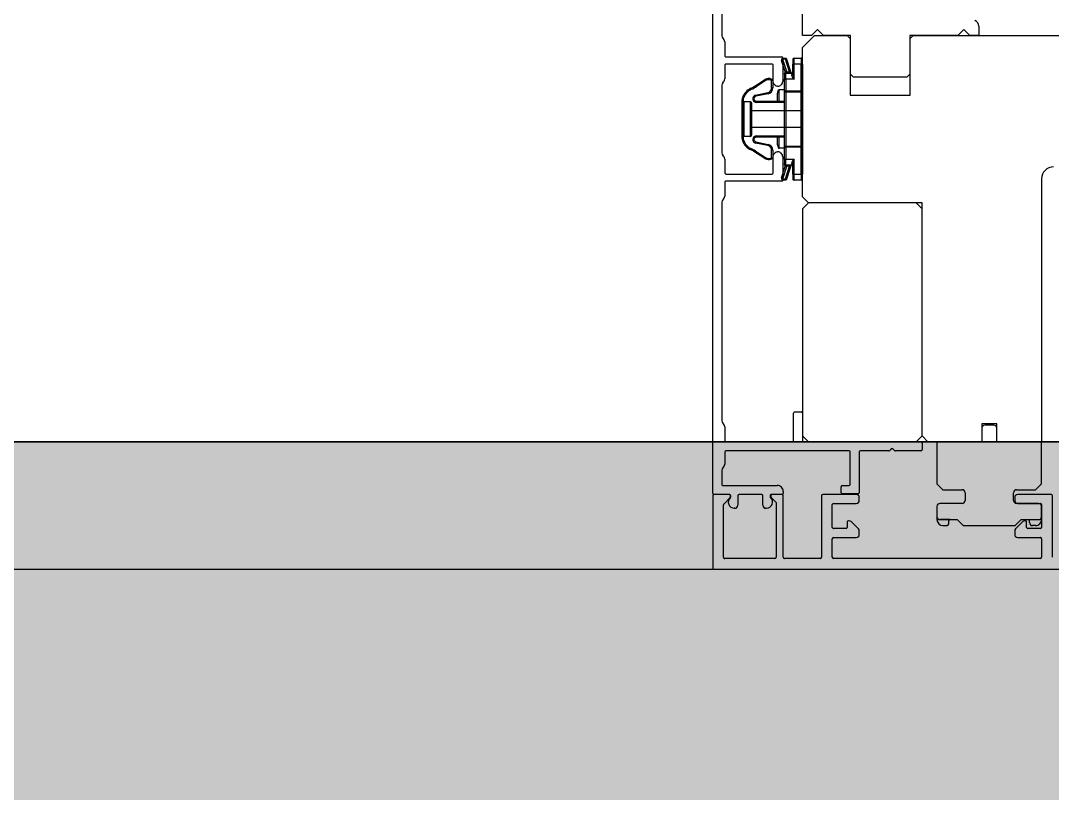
# Model space of a CAD drawing. Header units: centimetres. Extents: x 0.3 to 84.3, y 0.3 to 59.7.
# Drawn here: x 41.9845 to 42.3296, y 16.1421 to 16.4007 of the extents above; entities that cross this region are included whole.
import ezdxf

# ---------------------------------------------------------------- set-up
doc = ezdxf.new("R2010")
doc.units = ezdxf.units.CM
for name, pattern in [('AUSGEZOGEN', [0]), ('PHANTOM', [63.50000000000001, 31.75, -6.35, 6.35, -6.35, 6.35, -6.35]), ('PUNKT', [6.35, 0, -6.35]), ('VERDECKT', [9.524999999999999, 6.35, -3.175])]:
    doc.linetypes.add(name, pattern=pattern)
for name, color, linetype, lineweight in [('Bodenplatte', 7, 'AUSGEZOGEN', 35), ('Decke', 7, 'AUSGEZOGEN', 35), ('Fenster', 7, 'AUSGEZOGEN', 35), ('Wand Beton bewehrt', 7, 'AUSGEZOGEN', 35)]:
    doc.layers.add(name, color=color, linetype=linetype, lineweight=lineweight)

msp = doc.modelspace()

# ---------------------------------------------------------------- hatches: boundary and pattern name
at = {"layer": 'Bodenplatte', "linetype": 'AUSGEZOGEN', "lineweight": 25, "true_color": 0xe0ffe0}
msp.add_hatch(color=254, dxfattribs=at).paths.add_polyline_path([(32.2359992861748, 16.2597363417714), (32.2359992861748, 16.09973634534768), (63.43599858880054, 16.09973634534768), (63.43599858880054, 16.2597363417714)])

# ---------------------------------------------------------------- linework, layer by layer
at = {"layer": 'Bodenplatte', "color": 92, "linetype": 'VERDECKT', "lineweight": 35, "true_color": 0x00c600}
msp.add_line((63.43599858880054, 16.2597363417714), (32.2359992861748, 16.2597363417714), dxfattribs=at)
at = {"layer": 'Decke', "color": 92, "linetype": 'PHANTOM', "lineweight": 35, "true_color": 0x00c600}
msp.add_line((32.2359992861748, 16.2597363417714), (63.43599858880049, 16.2597363417714), dxfattribs=at)
at = {"layer": 'Fenster', "color": 7, "linetype": 'AUSGEZOGEN', "lineweight": 25}
for p, q in [((42.21600098893179, 16.24253556945382), (42.2160006535746, 16.4353355654393)), ((42.24600063896671, 16.39573561847369), (42.24600056939055, 16.43573561757954)), ((42.21901838011687, 16.42233557097884), (42.21900072269467, 16.39561019464928)), ((42.25100063537615, 16.39773562712599), (42.24900063889967, 16.39573562369192)), ((42.25300063881028, 16.39573563064946), (42.25100063537615, 16.39773562712599)), ((42.30000063428086, 16.39773571235678), (42.29800063780438, 16.39573570892271)), ((42.30200063771497, 16.3957357158803), (42.30000063428086, 16.39773571235678)), ((42.3050006323643, 16.39877331218395), (42.30500063764788, 16.39573572109853)), ((42.22000072622751, 16.39356080627668), (42.22000073420739, 16.38896080637951)), ((42.24900063889967, 16.39573562369192), (42.24600063896671, 16.39573561847369)), ((42.24600064569395, 16.39173561849512), (42.25000063864693, 16.39573562538358)), ((42.25000063864693, 16.39573562538358), (42.2610006386314, 16.39573564457296)), ((42.26210063860683, 16.39573564647804), (42.25300063881028, 16.39573563064946)), ((42.2610006386314, 16.39573564457296), (42.26200064034848, 16.39473564633468)), ((42.26200064034848, 16.39473564633468), (42.26200067339717, 16.37573564675941)), ((42.26210066121912, 16.38273564676865), (42.26210063860683, 16.39573564647804)), ((42.29800063780438, 16.39573570892271), (42.28190063816427, 16.39573568091828)), ((42.28190063816427, 16.39573568091828), (42.28190066077651, 16.38273568120885)), ((42.28200063990143, 16.39473568112276), (42.28300063813965, 16.39573568283986)), ((42.2820006729501, 16.37573568154754), (42.28200063990143, 16.39473568112276)), ((42.28300063813965, 16.39573568283986), (42.36200063569609, 16.39573582043413)), ((42.30500063764788, 16.39573572109853), (42.30200063771497, 16.3957357158803)), ((42.24600073266418, 16.34173561949819), (42.24600064569395, 16.39173561849512)), ((42.22000073977345, 16.38576080642129), (42.22000074779609, 16.38116080652403)), ((42.22040073489232, 16.38856080708233), (42.23900074271864, 16.3885608394266)), ((42.23580074695383, 16.38616083394145), (42.22040073906689, 16.3861608071099)), ((42.2362007578086, 16.37992652020344), (42.23620074764253, 16.38576083464796)), ((42.23903015022034, 16.38734195859866), (42.23941053994468, 16.38746566652267)), ((42.2402389243701, 16.38362509673089), (42.23903015022034, 16.38734195859866)), ((42.23940074340527, 16.38816084013184), (42.23940075697959, 16.38036084034966)), ((42.23941053994468, 16.38746566652267), (42.2406193140944, 16.3837488046549)), ((42.23960073376042, 16.38812752047129), (42.24057467521845, 16.38812752216991)), ((42.23960073376042, 16.38812752047129), (42.23960073445804, 16.38772752048026)), ((42.24028413960566, 16.3877275216722), (42.23960073445804, 16.38772752048026)), ((42.24057467521845, 16.38812752216991), (42.24028413960566, 16.3877275216722)), ((42.24165003605713, 16.38352752414827), (42.24028413960566, 16.3877275216722)), ((42.24057467521845, 16.38812752216991), (42.24203042578147, 16.38365123207227)), ((42.24280073438648, 16.38772752606119), (42.24280073717699, 16.38612752609702)), ((42.24320073716804, 16.3861275267946), (42.24280073717699, 16.38612752609702)), ((42.24280074277741, 16.38291638055075), (42.24280073717699, 16.38612752609702)), ((42.24320073367996, 16.3881275267499), (42.2456007336263, 16.38812753093562)), ((42.24320073716804, 16.3861275267946), (42.24320073367996, 16.3881275267499)), ((42.24560073711444, 16.38612753098033), (42.24320073716804, 16.3861275267946)), ((42.24320074588835, 16.38112752690636), (42.24320073716804, 16.3861275267946)), ((42.2456007336263, 16.38812753093562), (42.24560073711444, 16.38612753098033)), ((42.24560073711444, 16.38612753098033), (42.24600073710548, 16.386127531678)), ((42.2456007527702, 16.37715089203207), (42.24560073711444, 16.38612753098033)), ((42.24600073710548, 16.386127531678), (42.24600073431497, 16.38772753164222)), ((42.24600073710548, 16.386127531678), (42.24600075276125, 16.37715089272966)), ((42.24000074316938, 16.38272752128965), (42.2400007428456, 16.3829131617505)), ((42.24000074316938, 16.38272752128965), (42.24000074595985, 16.38112752132543)), ((42.24001232494089, 16.38300872149317), (42.24000075345031, 16.38291607511783)), ((42.24004504021784, 16.38309612594121), (42.24001232494089, 16.38300872149317)), ((42.24010960525566, 16.38318745955308), (42.24004504021784, 16.38309612594121)), ((42.24020583265994, 16.38322190066074), (42.24010960525566, 16.38318745955308)), ((42.24012963874122, 16.38320727562741), (42.24019873451911, 16.38329099860026)), ((42.24019873451911, 16.38329099860026), (42.24023928390383, 16.38337879192545)), ((42.2402927878421, 16.38323025522409), (42.24020583265994, 16.38322190066074)), ((42.2402389243701, 16.38362509673089), (42.2406193140944, 16.3837488046549)), ((42.24023928390383, 16.38337879192545), (42.24025645848803, 16.38346068734992)), ((42.24025645848803, 16.38346068734992), (42.24025832115307, 16.38351445561252)), ((42.24025832115307, 16.38351445561252), (42.2406581076604, 16.38352752241827)), ((42.24039870522392, 16.38322071610551), (42.2402927878421, 16.38323025522409)), ((42.24053893400279, 16.38330406530208), (42.24040074230095, 16.38322034220869)), ((42.24040074230095, 16.38322034220869), (42.2404007424628, 16.38312752197835)), ((42.2404007424628, 16.38312752197835), (42.24240074241811, 16.38312752546645)), ((42.24040074595094, 16.38112752202306), (42.2404007424628, 16.38312752197835)), ((42.24062003292533, 16.38339185869796), (42.24053893400279, 16.38330406530208)), ((42.24065438223653, 16.38347375415238), (42.24062003292533, 16.38339185869796)), ((42.2406581076604, 16.38352752241827), (42.24065438223653, 16.38347375415238)), ((42.2406581076604, 16.38352752241827), (42.24165003605713, 16.38352752414827)), ((42.24203042578147, 16.38365123207227), (42.24165003605713, 16.38352752414827)), ((42.24173049837094, 16.38340381702797), (42.24165003605713, 16.38352752414827)), ((42.24203042578147, 16.38365123207227), (42.24211088831102, 16.38340381769136)), ((42.24240074241811, 16.38312752546645), (42.24240074330633, 16.38261823746284)), ((42.2424857051718, 16.38228318795423), (42.24240074330633, 16.38261823746284)), ((42.24268092648175, 16.38191116128688), (42.2424857051718, 16.38228318795423)), ((42.24280074277741, 16.38291638055075), (42.24284322411921, 16.3825143210368)), ((42.24284322411921, 16.3825143210368), (42.24294083522833, 16.38206788879761)), ((42.24294083522833, 16.38206788879761), (42.24305412663236, 16.38164149537629)), ((42.26310066293615, 16.38173564853046), (42.26210066121912, 16.38273564676865)), ((42.28190066077651, 16.38273568120885), (42.28090066253829, 16.38173567949184)), ((42.21900075139271, 16.37911141467262), (42.21900079097565, 16.35641019548648)), ((42.23047463052681, 16.37903302056302), (42.2307162444441, 16.37871423739567)), ((42.23060809797875, 16.3791258857058), (42.23344997087753, 16.38093636538261)), ((42.23060809797875, 16.3791258857058), (42.23082301840564, 16.37878852950984)), ((42.23366489130446, 16.38059900918665), (42.23082301840564, 16.37878852950984)), ((42.23344997087753, 16.38093636538261), (42.23366489130446, 16.38059900918665)), ((42.23354371749189, 16.38099254804838), (42.23373988859593, 16.38064395531929)), ((42.23556982053044, 16.38114577874272), (42.23542830779471, 16.3807716475646)), ((42.23558016226837, 16.38114189965477), (42.23544071788025, 16.38076699265903)), ((42.23570074100848, 16.38067027863013), (42.23544071788025, 16.38076699265903)), ((42.23558016226837, 16.38114189965477), (42.2358401853966, 16.38104518562596)), ((42.23570074100848, 16.38067027863013), (42.2358401853966, 16.38104518562596)), ((42.23610074099952, 16.38067027932776), (42.23570074100848, 16.38067027863013)), ((42.23570074539082, 16.37815754406133), (42.23570074100848, 16.38067027863013)), ((42.23610074099952, 16.38067027932776), (42.23610074538189, 16.37815754475896)), ((42.2369078660962, 16.37905372924993), (42.23631791558686, 16.37964367770146)), ((42.23780075980586, 16.37876083759498), (42.23761497337242, 16.37876083727092)), ((42.24000074595985, 16.38112752132543), (42.24040074595094, 16.38112752202306)), ((42.24000075289535, 16.37715088226537), (42.24000074595985, 16.38112752132543)), ((42.24320074588835, 16.38112752690636), (42.24040074595094, 16.38112752202306)), ((42.24040074595094, 16.38112752202306), (42.2404007528864, 16.37715088296295)), ((42.24290750842214, 16.38155583366634), (42.24268092648175, 16.38191116128688)), ((42.24320074588835, 16.38112752690636), (42.24290750842214, 16.38155583366634)), ((42.24305412663236, 16.38164149537629), (42.24320074588835, 16.38112752690636)), ((42.28090066253829, 16.38173567949184), (42.26310066293615, 16.38173564853046)), ((42.22882406781868, 16.37805669061163), (42.22898708351177, 16.37769141554177)), ((42.23035553297251, 16.37576278332922), (42.23441973684899, 16.37658966233485)), ((42.23043528082813, 16.37537081359524), (42.23035553297251, 16.37576278332922)), ((42.23449948470461, 16.37619769260082), (42.23043528082813, 16.37537081359524)), ((42.23449948470461, 16.37619769260082), (42.23441973684899, 16.37658966233485)), ((42.23610074538189, 16.37815754475896), (42.23570074539082, 16.37815754406133)), ((42.23760075453371, 16.37624225185268), (42.23760075891959, 16.37372748862413)), ((42.23761281588995, 16.37631065590089), (42.23803751665066, 16.37747751798297)), ((42.23761282039516, 16.37372748864513), (42.23761281588995, 16.37631065590089)), ((42.23806241368045, 16.3774775180264), (42.23803751665066, 16.37747751798297)), ((42.23806241368045, 16.3774775180264), (42.23806242022072, 16.37372748942931)), ((42.23810743806217, 16.37747751810498), (42.23807962439764, 16.37747751805642)), ((42.23816074077521, 16.37747751819789), (42.23810743806217, 16.37747751810498)), ((42.23821369430271, 16.37747751829025), (42.23816074077521, 16.37747751819789)), ((42.24000075232567, 16.37747752140699), (42.23825035220041, 16.37747751835423)), ((42.23825035874066, 16.37372748975708), (42.23825035220041, 16.37747751835423)), ((42.24000075289535, 16.37715088226537), (42.2404007528864, 16.37715088296295)), ((42.24000078576515, 16.35830413230365), (42.24000075289535, 16.37715088226537)), ((42.2404007528864, 16.37715088296295), (42.2456007527702, 16.37715089203207)), ((42.24040075351851, 16.37678844546372), (42.2404007528864, 16.37715088296295)), ((42.24560075340229, 16.37678845453279), (42.24040075351851, 16.37678844546372)), ((42.24040075351851, 16.37678844546372), (42.2404007851241, 16.35866657050047)), ((42.24600075276125, 16.37715089272966), (42.2456007527702, 16.37715089203207)), ((42.24560075340229, 16.37678845453279), (42.2456007527702, 16.37715089203207)), ((42.24560078500787, 16.35866657956958), (42.24560075340229, 16.37678845453279)), ((42.24600075276125, 16.37715089272966), (42.24600078563103, 16.35830414276793)), ((42.26200067339717, 16.37573564675941), (42.2820006729501, 16.37573568154754)), ((42.22580075835026, 16.37420514293057), (42.22620075834132, 16.37420514362821)), ((42.22580078094517, 16.36124977243249), (42.22580075835026, 16.37420514293057)), ((42.22640075951879, 16.37352745043786), (42.22580075848578, 16.37412744937802)), ((42.22590427514677, 16.37484024597752), (42.22628357177854, 16.37471322606575)), ((42.22620075834132, 16.37420514362821), (42.22620078093622, 16.36124977313012)), ((42.2286007594696, 16.37352745427479), (42.22640075951879, 16.37352745043786)), ((42.22640075951879, 16.37352745043786), (42.22640077974984, 16.36192745069716)), ((42.22860077970068, 16.36192745453409), (42.2286007594696, 16.37352745427479)), ((42.22900076015829, 16.37312745498138), (42.22900077899409, 16.36232745522275)), ((42.23060075907605, 16.37372747641572), (42.24000075886594, 16.37372749280989)), ((42.23060075907605, 16.37372747641572), (42.23060075977368, 16.37332747642468)), ((42.24000075956356, 16.37332749281882), (42.23060075977368, 16.37332747642468)), ((42.24600076431284, 16.37052748468841), (42.22900076469282, 16.37052745503948)), ((42.24600077407955, 16.3649274848136), (42.22900077445954, 16.36492745516466)), ((42.22640077974984, 16.36192745069716), (42.22580078080969, 16.36132744966413)), ((42.22860077970068, 16.36192745453409), (42.22640077974984, 16.36192745069716)), ((42.23060077930705, 16.36212750535597), (42.24000077909695, 16.36212752175011)), ((42.23060078000469, 16.36172750536494), (42.23060077930705, 16.36212750535597)), ((42.24000077979457, 16.36172752175908), (42.23060078000469, 16.36172750536494)), ((42.23760077984821, 16.36172751757331), (42.23760078423405, 16.35921278302572)), ((42.23761284582894, 16.35914437901961), (42.23761284132378, 16.36172751759437)), ((42.23806244114934, 16.36172751837848), (42.23806244768956, 16.35797751846231)), ((42.23825038620951, 16.35797751879009), (42.23825037966931, 16.36172751870627)), ((42.22580078094517, 16.36124977243249), (42.22620078093622, 16.36124977313012)), ((42.22590431146234, 16.36061463539172), (42.22628360534996, 16.3607416634975)), ((42.23043511566604, 16.36008226258041), (42.23035536917768, 16.35969029256821)), ((42.23441976776461, 16.35886338871192), (42.23035536917768, 16.35969029256821)), ((42.23043511566604, 16.36008226258041), (42.23449951425297, 16.35925535872403)), ((42.23449951425297, 16.35925535872403), (42.23441976776461, 16.35886338871192)), ((42.23761284582894, 16.35914437901961), (42.2380375506598, 16.35797751841888)), ((42.2380375506598, 16.35797751841888), (42.23806244768956, 16.35797751846231)), ((42.23807965840675, 16.35797751849227), (42.23810747207128, 16.35797751854084)), ((42.23810747207128, 16.35797751854084), (42.23816077478432, 16.35797751863379)), ((42.23816077478432, 16.35797751863379), (42.23821372831182, 16.3579775187262)), ((42.24000078633478, 16.3579775218429), (42.23825038620951, 16.35797751879009)), ((42.24000078576515, 16.35830413230365), (42.24040078575622, 16.35830413300119)), ((42.24000079270061, 16.35432752192451), (42.24000078576515, 16.35830413230365)), ((42.2404007851241, 16.35866657050047), (42.24560078500787, 16.35866657956958)), ((42.24040078575622, 16.35830413300119), (42.2404007851241, 16.35866657050047)), ((42.24560078563997, 16.35830414207031), (42.24040078575622, 16.35830413300119)), ((42.24040078575622, 16.35830413300119), (42.24040079269165, 16.35432752262209)), ((42.24560078563997, 16.35830414207031), (42.24560078500787, 16.35866657956958)), ((42.24560078563997, 16.35830414207031), (42.24600078563103, 16.35830414276793)), ((42.2456008012957, 16.34932753180292), (42.24560078563997, 16.35830414207031)), ((42.24600078563103, 16.35830414276793), (42.24600080128675, 16.34932753250055)), ((42.22882409194263, 16.35739829028489), (42.22898710579469, 16.35776356617639)), ((42.23047880365053, 16.3564188257617), (42.23072061329822, 16.35673746048533)), ((42.23061325563805, 16.35632521465205), (42.23082817488818, 16.35666257159769)), ((42.23343876392047, 16.35452517428153), (42.23061325563805, 16.35632521465205)), ((42.23082817488818, 16.35666257159769), (42.23365368317064, 16.35486253122718)), ((42.23343876392047, 16.35452517428153), (42.23365368317064, 16.35486253122718)), ((42.23347624557495, 16.35450187329966), (42.23368366849419, 16.35484389044168)), ((42.23556995386083, 16.35430922477435), (42.23542842539912, 16.35468335000387)), ((42.23544059037285, 16.35468791430908), (42.23570078615433, 16.35478473725798)), ((42.23558009133898, 16.35431302836205), (42.23544059037285, 16.35468791430908)), ((42.23584028712042, 16.3544098513109), (42.23558009133898, 16.35431302836205)), ((42.23610078176646, 16.35729551215127), (42.23570078177539, 16.35729551145368)), ((42.23570078615433, 16.35478473725798), (42.23570078177539, 16.35729551145368)), ((42.23570078615433, 16.35478473725798), (42.23610078614539, 16.35478473795557)), ((42.23584028712042, 16.3544098513109), (42.23570078615433, 16.35478473725798)), ((42.23610078176646, 16.35729551215127), (42.23610078614539, 16.35478473795557)), ((42.23620081026109, 16.34976083534662), (42.23620080013069, 16.35559514979118)), ((42.23631795692501, 16.3558779927007), (42.23690790538205, 16.35646794320451)), ((42.23761501163929, 16.35676083764347), (42.23780079807274, 16.35676083796575)), ((42.23940080081259, 16.35516084077713), (42.23940081437298, 16.34736084099496)), ((42.22000079441215, 16.35436080711384), (42.22000080239204, 16.34976080721668)), ((42.23903021863774, 16.34811308126573), (42.24023897982262, 16.35182994734987)), ((42.24061936997848, 16.35170624075263), (42.23941060879356, 16.34798937466854)), ((42.24000079270061, 16.35432752192451), (42.24040079269165, 16.35432752262209)), ((42.24000079270061, 16.35432752192451), (42.24000079549108, 16.35272752196024)), ((42.24000079581486, 16.35254188149948), (42.24000079549108, 16.35272752196024)), ((42.24000080642973, 16.35253896813211), (42.24000580349494, 16.35247878649893)), ((42.24000580349494, 16.35247878649893), (42.24004107621531, 16.35236694846958)), ((42.24004107621531, 16.35236694846958), (42.24010965918169, 16.35226758407657)), ((42.24012969273636, 16.35224776807204), (42.24010965918169, 16.35226758407657)), ((42.24010965918169, 16.35226758407657), (42.24020588632066, 16.35223314338073)), ((42.24016071248225, 16.35221580237303), (42.24012969273653, 16.35224776807186)), ((42.24020270825206, 16.35215757155816), (42.24016071248225, 16.35221580237303)), ((42.24023932088082, 16.35207630685373), (42.24020270825206, 16.35215757155816)), ((42.24020588632066, 16.35223314338073), (42.24029283951944, 16.35222478905666)), ((42.24061936997848, 16.35170624075263), (42.24023897982262, 16.35182994734987)), ((42.24025651122871, 16.35199437769211), (42.24023932088082, 16.35207630685373)), ((42.24025837621968, 16.35194058853585), (42.24025651122871, 16.35199437769211)), ((42.24065816277258, 16.3519275231246), (42.24025837621968, 16.35194058853585)), ((42.24028420936793, 16.34772752256627), (42.24165009116933, 16.3519275248546)), ((42.24029283951944, 16.35222478905666), (42.24039875916834, 16.35223432851476)), ((42.24040079269165, 16.35432752262209), (42.24320079262906, 16.35432752750549)), ((42.24040079617978, 16.35232752266679), (42.24040079269165, 16.35432752262209)), ((42.24240079613504, 16.35232752615493), (42.24040079617978, 16.35232752266679)), ((42.24040079617973, 16.35232752266679), (42.24040079634166, 16.35223470243641)), ((42.24040079634166, 16.35223470243641), (42.24046283577769, 16.35220273679147)), ((42.24046283577769, 16.35220273679147), (42.24054682721576, 16.35214450604986)), ((42.24054682721576, 16.35214450604986), (42.24062005233156, 16.35206324140923)), ((42.24203048132515, 16.35180381825744), (42.24057474637597, 16.34732752308192)), ((42.24062005233156, 16.35206324140923), (42.24065443288441, 16.35198131227763)), ((42.24065443288441, 16.35198131227763), (42.24065816277258, 16.3519275231246)), ((42.24165009116933, 16.3519275248546), (42.24065816277258, 16.3519275231246)), ((42.24165009116933, 16.3519275248546), (42.24173055305162, 16.35205123225555)), ((42.24203048132515, 16.35180381825744), (42.24165009116933, 16.3519275248546)), ((42.2421109429917, 16.35205123291899), (42.24203048132515, 16.35180381825744)), ((42.24240079524683, 16.35283681415849), (42.2424694941767, 16.35313236896309)), ((42.24240079524683, 16.35283681415849), (42.24240079613504, 16.35232752615493)), ((42.2424694941767, 16.35313236896309), (42.24268114204573, 16.35354416911219)), ((42.24268114204573, 16.35354416911219), (42.24292973911716, 16.35393233966652)), ((42.24283514486198, 16.35289333814745), (42.24280079575788, 16.35253867246583)), ((42.24280080135827, 16.34932752691962), (42.24280079575788, 16.35253867246583)), ((42.24294096829377, 16.35338749806793), (42.24283514486198, 16.35289333814745)), ((42.24292973911716, 16.35393233966652), (42.24320079262906, 16.35432752750549)), ((42.24306526635553, 16.35385330242962), (42.24294096829377, 16.35338749806793)), ((42.24320079262906, 16.35432752750549), (42.24306526635553, 16.35385330242962)), ((42.24320080134932, 16.34932752761724), (42.24320079262906, 16.35432752750549)), ((42.22040080307698, 16.3493608079195), (42.23580081096394, 16.34936083466173)), ((42.23903021863774, 16.34811308126573), (42.23941060879356, 16.34798937466854)), ((42.23960080422029, 16.34772752137438), (42.24028420936793, 16.34772752256627)), ((42.23960080491793, 16.3473275213833), (42.23960080422029, 16.34772752137438)), ((42.24057474637597, 16.34732752308192), (42.24028420936793, 16.34772752256627)), ((42.24320080134932, 16.34932752761724), (42.24280080135827, 16.34932752691962)), ((42.24280080135827, 16.34932752691962), (42.24280080414877, 16.34772752695535)), ((42.24320080134932, 16.34932752761724), (42.2456008012957, 16.34932753180292)), ((42.24320080483744, 16.34732752766195), (42.24320080134932, 16.34932752761724)), ((42.2456008012957, 16.34932753180292), (42.24600080128675, 16.34932753250055)), ((42.2456008012957, 16.34932753180292), (42.2456008047838, 16.34732753184763)), ((42.24600080407725, 16.34772753253633), (42.24600080128675, 16.34932753250055)), ((42.32600072031629, 16.34773575872105), (42.32600087373746, 16.25973576068809)), ((42.22000080795811, 16.34656080725841), (42.22000081598077, 16.34196080736124)), ((42.23900081507787, 16.34696084030861), (42.22040080725154, 16.34696080794711)), ((42.24057474637597, 16.34732752308192), (42.23960080491793, 16.3473275213833)), ((42.2456008047838, 16.34732753184763), (42.24320080483744, 16.34732752766195)), ((42.24800073609826, 16.3397356230254), (42.24600073266418, 16.34173561949819)), ((42.21900081957739, 16.33991141550983), (42.21900094677386, 16.26678496442378)), ((42.24800073609826, 16.33973562307602), (42.2460007396218, 16.33773561964186)), ((42.2460007396218, 16.33773561964186), (42.24600087181651, 16.26173562134073)), ((42.28600073536981, 16.33973568919346), (42.24800073609826, 16.3397356230254)), ((42.28400073529356, 16.33973568569455), (42.24800073609826, 16.33973562307602)), ((42.28600073872764, 16.33773568921806), (42.28400073529356, 16.33973568569455)), ((42.28600087104336, 16.26173569093698), (42.28600073536981, 16.33973568919346)), ((42.28600087092239, 16.26173569091693), (42.28600073872764, 16.33773568921806)), ((42.2430009581282, 16.26013561615842), (42.24300094212569, 16.26933561595279)), ((42.24340094142099, 16.26973561663959), (42.2456009413718, 16.26973562046629)), ((42.24600094205863, 16.26933562117102), (42.24600095806118, 16.26013562137669)), ((42.22000095030666, 16.26473557605114), (42.22000095828569, 16.26013557615402)), ((42.31100086360841, 16.26573573439314), (42.30600086371868, 16.26573572567285)), ((42.30600086371868, 16.26573572567285), (42.30600087396304, 16.25973572580697)), ((42.30850086455287, 16.26533573004754), (42.3070008645864, 16.26533572743838)), ((42.31000086451934, 16.26533573265665), (42.30850086455287, 16.26533573004754)), ((42.31100087407276, 16.25973573452725), (42.31100086360841, 16.26573573439314)), ((42.24600087181651, 16.26173562134073), (42.24800087525062, 16.25973562486424)), ((42.28400087444589, 16.25973568748277), (42.28600087092239, 16.26173569091693)), ((42.28800087447748, 16.25973569446428), (42.28600087104336, 16.26173569093698)), ((42.30600086634817, 16.26433572572137), (42.30600087434942, 16.25973572583021)), ((42.31100087423766, 16.25973573452725), (42.31100086623636, 16.26433573441841)), ((42.22040095897252, 16.25973557685684), (42.24260095883293, 16.25973561547158)), ((42.24640095874798, 16.25973562208132), (42.28560095787171, 16.25973569026597)), ((42.24800087525062, 16.25973562486424), (42.28400087444589, 16.25973568748277)), ((42.28600095855852, 16.2593356909707), (42.28600096238521, 16.25713569101985)), ((42.30600087396304, 16.25973572580697), (42.28800087447748, 16.25973569446428)), ((42.30600087434942, 16.25973572583021), (42.29100087468473, 16.25973569976286)), ((42.29100087468473, 16.25973569976286), (42.29100089903105, 16.2457357000912)), ((42.32600087373746, 16.25973576068809), (42.31100087407276, 16.25973573452725)), ((42.32600087390236, 16.25973576064203), (42.31100087423766, 16.25973573452725)), ((42.32600089825935, 16.24573576097037), (42.32600087390236, 16.25973576064203)), ((42.22000096489626, 16.25633557623519), (42.22000097187528, 16.2523355763246)), ((42.26160104619352, 16.25673564858749), (42.22040096419156, 16.2567355769239)), ((42.26200106566591, 16.24553564898952), (42.26200104688035, 16.25633564929222)), ((42.2650010468133, 16.25633565451044), (42.26500107046922, 16.24273565427034)), ((42.27491101255509, 16.25673567173895), (42.26540104610859, 16.25673565519724)), ((42.27571811948267, 16.25737709581003), (42.27519385506763, 16.2568528295712)), ((42.27680807118919, 16.25685283232356), (42.27628380489497, 16.25737709679402)), ((42.28560096308991, 16.25673569033311), (42.27709091409913, 16.25673567553063)), ((42.2190009754719, 16.25028618447318), (42.21900098373511, 16.245535574605)), ((42.21940098442195, 16.24513557530968), (42.23760098404463, 16.24513560696692)), ((42.25900107060332, 16.24273564383389), (42.25900106712451, 16.24473564378918)), ((42.25940106641981, 16.24513564447603), (42.26160106637062, 16.24513564830268)), ((42.29100089903105, 16.2457357000912), (42.29300090246439, 16.24373570361172)), ((42.32400090178361, 16.24373575753325), (42.32600089825935, 16.24573576097037)), ((42.21600087627458, 16.24173557152908), (42.21600091836817, 16.21753557126213)), ((42.22140087545811, 16.24213558091292), (42.21640087556987, 16.24213557221588)), ((42.22160098962053, 16.24213557920343), (42.21640098961858, 16.24213557015846)), ((42.21977661677052, 16.23906278595032), (42.22182514129894, 16.2411113176051)), ((42.2220009910225, 16.24132443429922), (42.22200099030734, 16.24173557990808)), ((42.2244009902537, 16.2417355840827), (42.22440099581981, 16.23853558415422)), ((42.2324009893791, 16.24213559798896), (42.22480098954899, 16.24213558476954)), ((42.23280099563203, 16.23853559876525), (42.23280099006593, 16.24173559869369)), ((42.23520099001227, 16.24173560286822), (42.23520099072743, 16.24132445725936)), ((42.23557661285415, 16.24111134071655), (42.23720088013853, 16.23948707908272)), ((42.23920098922712, 16.24213560981698), (42.23560098930758, 16.24213560355507)), ((42.23920087506021, 16.2421356110664), (42.23600087513174, 16.24213560550029)), ((42.23960091157878, 16.2211356130395), (42.23960087574702, 16.24173561177113)), ((42.23960098747877, 16.24313561049039), (42.23960098852241, 16.24253561050382)), ((42.25240095832336, 16.24173563443355), (42.25240099415509, 16.22113563530402)), ((42.2640009573683, 16.24213565460172), (42.25280095761865, 16.24213563512039)), ((42.26460107117391, 16.24233565358345), (42.25940107129017, 16.24233564453857)), ((42.26500096082475, 16.24013565638584), (42.26500095908536, 16.24113565636344)), ((42.29300090246439, 16.24373570361172), (42.29940090229892, 16.24373571473634)), ((42.30040090401448, 16.24273571649814), (42.30040090853693, 16.24013571656738)), ((42.31660090823482, 16.24013574474571), (42.31660090371237, 16.24273574467652)), ((42.3170009062468, 16.24113574681241), (42.31700090798621, 16.24013574683477)), ((42.31760090194912, 16.24373574639354), (42.32400090178361, 16.24373575753325)), ((42.32920090423468, 16.24213576801081), (42.31800090448503, 16.24213574852942)), ((42.32960094075322, 16.22113576958596), (42.32960090492152, 16.24173576871545)), ((42.21960091202581, 16.22113557825142), (42.21960088158112, 16.23863852158539)), ((42.22340099758156, 16.23753558243721), (42.22320099758603, 16.23753558208928)), ((42.23400099734462, 16.23753560087489), (42.23380099734908, 16.23753560052696)), ((42.23720088013853, 16.23948707908272), (42.23720091205919, 16.22113560886492)), ((42.25600097668052, 16.23113566878415), (42.25600096346109, 16.23873564076244)), ((42.25640096275639, 16.23913564144928), (42.26400096258652, 16.23913565466878)), ((42.29100091230064, 16.23813570026169), (42.29100091821462, 16.23473570035208)), ((42.29940091029869, 16.23913571485037), (42.29200091053887, 16.23913570197874)), ((42.32500090971168, 16.23913575937913), (42.31760090995188, 16.23913574650747)), ((42.31800090970327, 16.23913574859649), (42.32560090953336, 16.23913576181599)), ((42.32600091022017, 16.23873576252068), (42.3260009234396, 16.23113579054234)), ((42.32600091734271, 16.23473576123129), (42.32600091142874, 16.23813576114085)), ((42.29100091821462, 16.23473570033766), (42.29100091995403, 16.23373570037443)), ((42.29540091981087, 16.23373570802783), (42.29200091993165, 16.23373570211384)), ((42.29200091993165, 16.23373570211384), (42.29500091981983, 16.23373570733211)), ((42.29500091981983, 16.23373570733211), (42.29780091975724, 16.23373571220241)), ((42.29780091975724, 16.23373571220241), (42.29980092319133, 16.23173571572589)), ((42.31720092280242, 16.23173574599159), (42.3192009192789, 16.23373574942566)), ((42.3192009192789, 16.23373574942566), (42.32200091921631, 16.23373575429605)), ((42.32160091922524, 16.23373575360029), (42.32500091910448, 16.23373575951423)), ((42.32200091921631, 16.23373575429605), (42.32500091910448, 16.23373575951423)), ((42.32600091734271, 16.23473576121687), (42.32600091908211, 16.23373576125364)), ((42.26060097722868, 16.23073567679435), (42.25640097736735, 16.23073566948888)), ((42.2610009733931, 16.23293564960359), (42.26100097652397, 16.23113567748119)), ((42.26158675909016, 16.23333565061353), (42.2614009726884, 16.23333565029043)), ((42.26470808414921, 16.2306285492456), (42.26229386636502, 16.23304275863125)), ((42.29300092338813, 16.23173570389799), (42.29400092332097, 16.2317357056374)), ((42.29500092155922, 16.23273570735446), (42.29500092051557, 16.23333570734104)), ((42.29980092319133, 16.23173571572589), (42.30850092299691, 16.23173573085878)), ((42.30850092299691, 16.23173573085878), (42.31720092280242, 16.23173574599159)), ((42.31970802712078, 16.23304285849768), (42.31729381773516, 16.23062864071349)), ((42.32060091977846, 16.23333575326301), (42.3204151333767, 16.23333575293987)), ((42.32100092359615, 16.23113578184535), (42.32100092046528, 16.23293575396774)), ((42.32560092414431, 16.23073578985555), (42.32140092428299, 16.23073578255003)), ((42.32200092095572, 16.2327357543184), (42.32200091991207, 16.23333575430493)), ((42.32400092260563, 16.23173575781953), (42.32300092267278, 16.23173575608017)), ((42.25600099407459, 16.22113564156589), (42.25600098329033, 16.22733564097762)), ((42.25640098258562, 16.22773564166446), (42.26400098241572, 16.22773565488392)), ((42.26500098065398, 16.22873565660098), (42.26500097859142, 16.22992144298974)), ((42.31700092575284, 16.22992153343862), (42.31700092781543, 16.22873574704986)), ((42.31800092953246, 16.22773574881167), (42.32560092936259, 16.22773576203113)), ((42.32600093004941, 16.22733576273586), (42.32600094083369, 16.22113576332409)), ((42.23680091276385, 16.22073560817817), (42.22000091271267, 16.2207355789561)), ((42.2520009948598, 16.22073563461722), (42.2400009122656, 16.22073561374423)), ((42.32560094154775, 16.22073576263729), (42.2564009947521, 16.22073564227062)), ((39.30159912890679, 16.21713680120302), (42.21640091905405, 16.21713610712232)), ((42.21640091905497, 16.21713557196686), (42.36560102976858, 16.21713583148617))]:
    msp.add_line(p, q, dxfattribs=at)
for centre, radius, start, end in [((42.30300063240899, 16.39877330870512), 0.001999999955295141, 9.9657732298288e-05, 72.0000996603872), ((42.22000072267231, 16.39561019638399), 0.000999999977648997, 180.0000993940677, 232.0202269492962), ((42.21840072626327, 16.39356080350102), 0.001599999964234592, 9.939040073260467e-05, 52.02022694880305), ((42.22040073419841, 16.38896080707331), 0.0003999999910534824, 180.0000993940677, 270.0000993941171), ((42.22040073976451, 16.38576080711881), 0.0003999999910534824, 90.00009992743256, 180.000099927996), ((42.23580074765146, 16.38576083395033), 0.0003999999910607585, 9.99279960037514e-05, 90.00009992845034), ((42.23960073480687, 16.38752752048471), 0.0005999999865889515, 90.00009992743256, 198.0152317922407), ((42.23900074341423, 16.38816083943551), 0.0003999999910625775, 9.973084876615619e-05, 90.00009963431262), ((42.23960073480687, 16.38752752048471), 0.0001999999955296563, 90.00009992743256, 198.015231792128), ((42.24320073437756, 16.38772752675881), 0.000399999991059303, 90.00009992641479, 180.0000996577323), ((42.24560073432392, 16.38772753094453), 0.0003999999910593043, 9.9657732298288e-05, 90.00009992743256), ((42.24040074316042, 16.38272752198726), 0.0003999999910593037, 90.00009992641479, 180.0000996577323), ((42.23985853464574, 16.38350138880673), 0.0003999999910594159, 1.872015140376393, 18.0152317922971), ((42.23985853464574, 16.38350138880673), 0.0007999999821184566, 1.87201514010553, 18.0152317924545), ((42.24249127803536, 16.38352752561536), 0.0003999999910595404, 198.0152317922971, 263.5019924004873), ((42.24240074172047, 16.38352752545747), 0.0003999999910592948, 270.0000999264147, 9.9657732298288e-05), ((42.22000075137037, 16.37911141641666), 0.0009999999776487524, 127.9799723717526, 180.000099927996), ((42.21840074783189, 16.38116080373352), 0.001599999964235303, 307.9799723722613, 9.99279960037514e-05), ((42.22540073826363, 16.38572746707841), 0.008399999812245445, 294.0503472766626, 307.1594192419292), ((42.22540073826363, 16.38572746707841), 0.00879999980330493, 294.0503472766045, 307.159419241895), ((42.23168270011327, 16.37743910472595), 0.001999999955300754, 122.5000999271836, 127.1594192419461), ((42.23168270011327, 16.37743910472595), 0.001599999964240432, 122.5000999271543, 127.1594192419363), ((42.23452457301204, 16.37924958440275), 0.001999999955301924, 119.368701601593, 122.5000999269572), ((42.2347207441161, 16.3789009916737), 0.002399999946355824, 69.2811949285398, 119.3687016016226), ((42.23452457301204, 16.37924958440275), 0.001599999964238309, 119.3687016015486, 122.5000999269397), ((42.2347207441161, 16.3789009916737), 0.001999999955296553, 69.28119492845661, 119.3687016017704), ((42.23627738420882, 16.38301643463291), 0.00239999994573319, 249.2811949283486, 249.597620152831), ((42.23627738420905, 16.38301643463354), 0.001999999955350348, 249.2811949285439, 249.5976201528289), ((42.23570074100848, 16.38067027863012), 0.000399999991059303, 9.9657732298288e-05, 69.59762015276257), ((42.23660075779988, 16.37992652090101), 0.0003999999912807533, 180.000099927996, 225.0000999290043), ((42.23761497162835, 16.37976083724856), 0.0009999999776555341, 225.0000999267733, 270.0000999262112), ((42.23780075701536, 16.38036083755918), 0.001599999964235758, 270.0000999269237, 9.99279960037514e-05), ((42.23102477967549, 16.37312547716869), 0.005399999879300608, 114.0503472767075, 161.4851890990514), ((42.23102477967549, 16.37312547716869), 0.004999999888241292, 114.0503472767059, 161.4851890990886), ((42.23060075762849, 16.37455747639714), 0.00122999997250736, 101.5000999271166, 270.0000999272174), ((42.23060075762849, 16.37455747639714), 0.000829999981448055, 101.5000999267298, 270.0000999271138), ((42.23410074542659, 16.37815754127081), 0.001599999964237213, 281.5000999271966, 9.9657732298288e-05), ((42.23410074542659, 16.37815754127081), 0.001999999955296528, 281.5000999271416, 9.9657732298288e-05), ((42.23780075452922, 16.37624225220151), 0.0001999999955296517, 160.000099926643, 180.0000996577323), ((42.22780075830553, 16.37420514641866), 0.001999999955296207, 161.4851890991015, 180.0000996577323), ((42.22780075830553, 16.37420514641866), 0.001599999964237221, 161.4851890991097, 180.0000996577323), ((42.22860076016722, 16.3731274542837), 0.0003999999910593034, 9.9657732298288e-05, 90.00009992641479), ((42.22860077900305, 16.36232745452511), 0.0003999999910593034, 270.0000999274325, 9.9657732298288e-05), ((42.23060078145393, 16.36089654321176), 0.001230962144203016, 90.0000999271614, 258.500099926868), ((42.23060078145393, 16.36089654321176), 0.0008309621531437148, 90.00009992703087, 258.5000999272973), ((42.22780078090045, 16.36124977592057), 0.001999999955296809, 180.0000996577323, 198.5160486767331), ((42.23102477894525, 16.3623295148197), 0.005399999879300607, 198.5160486766365, 245.9499415037498), ((42.22780078090045, 16.36124977592057), 0.001599999964237283, 180.0000996577323, 198.5160486765961), ((42.23102477894525, 16.3623295148197), 0.004999999888241301, 198.5160486766493, 245.9499415037967), ((42.23410078181113, 16.35729550866317), 0.001599999964237399, 9.9657732298288e-05, 78.50009992719748), ((42.23410078181113, 16.35729550866317), 0.0019999999552967, 9.9657732298288e-05, 78.50009992695321), ((42.23780078422958, 16.3592127833745), 0.0001999999955296517, 180.0000996577323, 200.0000999273009), ((42.22000079090513, 16.35641019712251), 0.000999999929488417, 180.0000937403029, 232.0202212947297), ((42.21840079444793, 16.35436080433819), 0.001599999964234592, 9.939040073260467e-05, 52.02022694900361), ((42.2254008010496, 16.34972749656407), 0.008399999812245344, 52.80539340646606, 65.9499415036859), ((42.2254008010496, 16.34972749656407), 0.00879999980330475, 52.80539340647259, 65.94994150370447), ((42.23168785188888, 16.35801199938009), 0.001999999955298317, 232.8053934064085, 237.5000999270728), ((42.23168785188884, 16.35801199938014), 0.001599999964234915, 232.8053934064841, 237.5000999272912), ((42.23451336017128, 16.35621195900952), 0.001999999955287126, 237.5000999270258, 238.7644716475228), ((42.23472078309058, 16.35655397615159), 0.002399999946355815, 238.7644716474604, 290.7212134248546), ((42.23451336017128, 16.35621195900952), 0.001599999964230521, 237.5000999269399, 238.7644716475966), ((42.23472078309058, 16.35655397615159), 0.001999999955296506, 238.7644716474543, 290.7212134248306), ((42.23627759616944, 16.35243859862662), 0.002399999946458374, 110.4110267089487, 110.7212134248376), ((42.23570078615433, 16.35478473725797), 0.0003999999910593047, 290.4110267096882, 9.9657732298288e-05), ((42.23660080012198, 16.35559515048503), 0.0003999999912818794, 135.0000993932045, 180.0000993940677), ((42.23761501337406, 16.35576083766581), 0.000999999977655421, 90.00009939452424, 135.0000993939242), ((42.23780080084837, 16.35516083800148), 0.001599999964235758, 9.939040073260467e-05, 90.00009939386268), ((42.23627759616949, 16.3524385986263), 0.00199999995566532, 110.4110267089515, 110.7212134247645), ((42.24040079548212, 16.35272752265785), 0.0003999999910593015, 180.0000996577323, 270.0000999274325), ((42.2398585896668, 16.35195365394701), 0.000399999991059409, 341.98496806182, 358.1281847142657), ((42.2398585896668, 16.35195365394701), 0.000799999982118565, 341.9849680616626, 358.128184714028), ((42.24249133314752, 16.35192752632178), 0.0003999999910595404, 96.49820745287266, 161.98496806182), ((42.24240079683267, 16.35192752616384), 0.0003999999910593063, 9.9657732298288e-05, 90.00009992641479), ((42.33000072022688, 16.34773576569723), 0.003999999910593032, 90.00009992712722, 180.000099927996), ((42.22040080238305, 16.34976080791052), 0.0003999999910534824, 180.0000993940677, 270.0000993941171), ((42.23580081027001, 16.34976083465266), 0.0003999999910607585, 270.0000993930993, 9.939040073260467e-05), ((42.23960080387148, 16.3479275213699), 0.0005999999865889543, 161.9849680621427, 270.0000999274325), ((42.23960080387148, 16.3479275213699), 0.0001999999955296532, 161.9849680627879, 270.0000999274325), ((42.24320080413984, 16.34772752765297), 0.0003999999910593043, 180.0000996577323, 270.0000999274325), ((42.24560080408617, 16.34772753183874), 0.0003999999910593039, 270.0000999274325, 9.9657732298288e-05), ((42.22040080794916, 16.34656080795607), 0.0003999999910534824, 90.00009992743256, 180.000099927996), ((42.23900081438194, 16.34736084029963), 0.0003999999910619522, 270.0000996872371, 9.959188158145533e-05), ((42.22000081955502, 16.33991141725382), 0.0009999999776602248, 127.9799723721438, 180.0000999207012), ((42.2184008160165, 16.34196080457076), 0.001599999964236781, 307.9799723722613, 9.99279960037514e-05), ((42.24340094211673, 16.2693356166485), 0.000399999991056211, 90.00009966077484, 180.0000996577323), ((42.24560094206755, 16.26933562047524), 0.0003999999910589395, 9.9657732298288e-05, 90.00009966179262), ((42.22000094675149, 16.26678496615845), 0.0009999999776533171, 180.0000993940677, 232.0202269491006), ((42.21840095034247, 16.26473557327558), 0.001599999964237845, 9.939040073260467e-05, 52.02022694880305), ((42.30700086632578, 16.26433572746072), 0.000999999977648258, 90.00009966036772, 180.0000996650464), ((42.31000086625874, 16.26433573267895), 0.0009999999776487696, 9.966504635886799e-05, 90.00009966036772), ((42.22040095827673, 16.26013557684786), 0.0003999999910610996, 180.0000993830665, 270.0000996607748), ((42.24260095813713, 16.26013561546264), 0.0003999999910607585, 270.0000996607748, 9.9657732298288e-05), ((42.2464009580522, 16.26013562207235), 0.0003999999910608722, 180.0000996577323, 270.0000996607748), ((42.28560095856748, 16.25933569027488), 0.0003999999910607585, 9.9657732298288e-05, 90.00009966077484), ((42.22040096488828, 16.2563355769319), 0.0003999999919902621, 90.00009979512123, 180.0000997929557), ((42.26160104688928, 16.2563356485964), 0.0003999999910607585, 9.9657732298288e-05, 90.00009966077484), ((42.26540104680435, 16.2563356552061), 0.0003999999910607585, 90.00009966077484, 180.0000996577323), ((42.27491101180266, 16.25713567175762), 0.0004000000187514377, 270.000107782632, 315.0001092365844), ((42.2760009626808, 16.25709425359577), 0.0003999999910624576, 45.00009966056467, 135.0000996609245), ((42.27709091340844, 16.25713567553393), 0.0004000000033262039, 225.0001003881554, 270.0000989320431), ((42.28560096239417, 16.25713569032404), 0.000399999991056211, 270.0000996607748, 9.9657732298288e-05), ((42.22000097544957, 16.25028618621722), 0.0009999999776602248, 127.9799723722691, 180.0000999207012), ((42.21840097191106, 16.25233557353408), 0.001599999964238259, 307.9799723722613, 9.99279960037514e-05), ((42.21940098372617, 16.2455355753007), 0.0003999999910596216, 180.0000996577323, 270.0000996607748), ((42.23760098752346, 16.24313560701152), 0.001999999955296516, 9.9657732298288e-05, 90.00009966077484), ((42.25940106711558, 16.24473564448494), 0.0003999999910571205, 90.00009965975705, 180.0000996577323), ((42.26160106567487, 16.24553564829375), 0.0003999999910571205, 270.000099659757, 9.9657732298288e-05), ((42.21640087626567, 16.24173557222479), 0.0003999999910607585, 90.00009966077484, 180.0000996577323), ((42.21640098892283, 16.24253557014953), 0.0003999999910607585, 180.0000996577323, 270.0000996607748), ((42.22320099410722, 16.23953558204452), 0.001999999955276507, 131.810414556939, 270.0000996603677), ((42.22140087650175, 16.24153558092629), 0.0005999999865786941, 315.0000996590054, 90.00009966145336), ((42.22160099031628, 16.24173557921235), 0.000399999991054392, 9.9657732298288e-05, 90.00009966179262), ((42.22160099103143, 16.24132443360345), 0.0003999999910551968, 311.8104145565318, 9.9657732298288e-05), ((42.22480099024474, 16.24173558477845), 0.0003999999910534824, 90.00009965975705, 180.0000996577323), ((42.23240099007489, 16.24173559799787), 0.0003999999910643965, 9.966504635886799e-05, 90.00009966077484), ((42.23400099386578, 16.23953560083008), 0.001999999955267403, 270.0000996607748, 48.18978476425014), ((42.23560099000333, 16.24173560356398), 0.0003999999910607585, 90.00009966077484, 180.0000996650464), ((42.23560099071852, 16.24132445795507), 0.0003999999910642828, 180.0000996577323, 228.1897847624295), ((42.2360008761754, 16.24153560551371), 0.0005999999865874998, 90.00009966009632, 225.0000996599649), ((42.23920087575597, 16.24173561107531), 0.0003999999910525731, 9.9657732298288e-05, 90.00009966179262), ((42.23920098853137, 16.24253560980805), 0.0003999999910616679, 270.0000996607748, 9.9657732298288e-05), ((42.2528009583144, 16.24173563512926), 0.0003999999910607585, 90.00009965873929, 180.0000996577323), ((42.25940107059438, 16.24273564452964), 0.0003999999910571205, 180.0000996577323, 270.0000996607748), ((42.26400095910772, 16.24113565462407), 0.0009999999776476329, 9.966504635886799e-05, 90.00009966036772), ((42.26460107047816, 16.24273565357452), 0.00039999999106019, 270.0000996607748, 9.9657732298288e-05), ((42.29940090403682, 16.24273571475868), 0.000999999977648258, 9.966504635886799e-05, 90.00009957446731), ((42.31760090369002, 16.24273574641587), 0.0009999999776482014, 90.00009974667528, 180.0000996650464), ((42.31800090622442, 16.24113574855177), 0.000999999977648258, 90.00009966036772, 180.0000996650464), ((42.32920090493045, 16.24173576801972), 0.0003999999910607585, 9.9657732298288e-05, 90.00009966179262), ((42.22020088156771, 16.23863852262897), 0.0005999999865876703, 135.0000996599649, 180.0000996613894), ((42.22340099584215, 16.23853558241475), 0.000999999977648258, 270.0000996603677, 9.966504635886799e-05), ((42.23380099560966, 16.2385356005046), 0.000999999977648258, 180.0000996650464, 270.0000996603677), ((42.25640096345214, 16.23873564145819), 0.0003999999910553016, 90.00009966077484, 180.0000996577323), ((42.26400096084711, 16.24013565464638), 0.000999999977648258, 270.0000996603677, 9.966504635886799e-05), ((42.29200091227829, 16.23813570200104), 0.000999999977648258, 90.00009966036772, 180.0000996650464), ((42.29940090855927, 16.24013571482796), 0.000999999977647974, 270.0000996603677, 9.966504635886799e-05), ((42.31760090821246, 16.24013574648511), 0.000999999977648258, 180.0000996650464, 270.0000996607748), ((42.31800090796385, 16.24013574857412), 0.000999999977648258, 180.0000996650464, 270.0000996603677), ((42.32500091145111, 16.23813575940138), 0.0009999999776484287, 9.966504635886799e-05, 90.00009966036772), ((42.32560091022913, 16.2387357618249), 0.0003999999910553016, 9.9657732298288e-05, 90.00009965975705), ((42.29200091819228, 16.23473570209148), 0.000999999977648258, 180.0000996650464, 270.0000996603677), ((42.29200091819228, 16.23473570209148), 0.0009999999776477465, 180.0000996650464, 270.0000996607748), ((42.29300091990931, 16.23373570385328), 0.001999999955296232, 180.0000996650464, 270.0000996605713), ((42.29540092050662, 16.23333570803673), 0.000399999991054051, 90.00009966077484, 180.0000996577323), ((42.321600919921, 16.2333357536092), 0.0003999999910567795, 9.9657732298288e-05, 90.00009966077484), ((42.32400091912682, 16.23373575777481), 0.001999999955295948, 270.0000996603677, 9.966504635886799e-05), ((42.32500091736505, 16.23473575949187), 0.000999999977648258, 270.0000996603677, 9.966504635886799e-05), ((42.32500091736505, 16.23473575949187), 0.000999999977648258, 270.0000996603677, 9.966504635886799e-05), ((42.25640097667157, 16.2311356694799), 0.0003999999910534824, 180.0000996577323, 270.0000996607748), ((42.26060097653291, 16.23113567678537), 0.0003999999910553016, 270.000099659757, 9.9657732298288e-05), ((42.26140097338416, 16.23293565029934), 0.0003999999910607585, 90.00009965975705, 180.0000996577323), ((42.26158676082955, 16.23233565063587), 0.000999999977650075, 45.00009966034877, 90.00009966036772), ((42.26400097861374, 16.22992144125023), 0.000999999977648713, 9.966504635886799e-05, 45.00009966020484), ((42.29400092158156, 16.23273570561504), 0.000999999977648258, 270.0000996603677, 9.966504635886799e-05), ((42.31800092573051, 16.22992153517802), 0.0009999999776525669, 135.0000996603488, 180.0000996650464), ((42.32041513511612, 16.23233575296221), 0.000999999977659172, 90.00009966077484, 135.0000996607806), ((42.32060092047422, 16.23293575327192), 0.0003999999910607585, 9.9657732298288e-05, 90.00009966179262), ((42.32140092358721, 16.2311357825411), 0.0003999999910553016, 180.0000996577323, 270.0000996617926), ((42.32300092093337, 16.23273575605776), 0.000999999977648258, 180.0000996650464, 270.0000996603677), ((42.32560092344855, 16.23113578984657), 0.0003999999910534824, 270.0000996607748, 9.9657732298288e-05), ((42.25640098328135, 16.22733564167338), 0.0003999999910625775, 90.00009966077484, 180.0000996577323), ((42.26400098067631, 16.22873565486151), 0.000999999977648258, 270.0000996603677, 9.966504635886799e-05), ((42.31800092779304, 16.22873574878922), 0.0009999999776478033, 180.0000996650464, 270.0000996607748), ((42.32560093005832, 16.22733576204003), 0.0003999999910625775, 9.9657732298288e-05, 90.00009965975705), ((42.22000091201687, 16.22113557894712), 0.0003999999910680343, 180.0000996577323, 270.000099659757), ((42.23680091206811, 16.22113560816909), 0.0003999999910553016, 270.000099659757, 9.9657732298288e-05), ((42.24000091156982, 16.22113561373521), 0.0003999999910607585, 180.0000996577323, 270.000099659757), ((42.25200099416401, 16.2211356346082), 0.0003999999910556426, 270.0000996607748, 9.9657732298288e-05), ((42.25640099406566, 16.22113564226164), 0.0003999999910571207, 180.0000996577323, 270.0000983234152), ((42.32560094084266, 16.22113576262831), 0.0003999999910564384, 270.0001009971167, 9.9657732298288e-05), ((42.21640091835923, 16.21753557195788), 0.0003999999910525731, 180.0000996577323, 270.0000996607748)]:
    msp.add_arc(centre, radius, start, end, dxfattribs=at)
for centre, major_axis, ratio, start_param, end_param in [((42.24173049858669, 16.38328010976728), (-0.0003803897243329648, -0.0001237079240361363), 0.2954608359358151, 3.141592653589486, 4.616595748495035), ((42.24249127803536, 16.38352752561536), (0.0007999999821175152, 1.39152346763592e-09), 0.4999999999999261, 3.456016019819558, 4.636870288669098), ((42.24240074278637, 16.38291637985316), (-0.0003999999910586976, -6.957617337688698e-10), 0.7453559925013851, 1.570796326799957, 3.141592653589793), ((42.24040075288642, 16.3771508829629), (0.0003999999910587005, 6.957617338178608e-10), 0.9060937684146012, 3.14159265358979, 4.712388980384951), ((42.24560075277018, 16.37715089203202), (-0.0003999999910587043, -6.957617337688815e-10), 0.9060937684145924, 1.570796326795154, 3.141592653589793), ((42.24040078575621, 16.35830413300118), (0.0003999999910587008, 6.957617338178613e-10), 0.9060937684145998, 1.570796326794906, 3.141592653589793), ((42.24560078563997, 16.35830414207029), (-0.0003999999910587008, -6.957617337688753e-10), 0.9060937684145999, 3.141592653590087, 4.712388980384684), ((42.24249133314752, 16.35192752632178), (0.0007999999821175152, 1.39152346763592e-09), 0.4999999999999261, 1.64631501851049, 2.82716928736005), ((42.24173055283588, 16.35217493951617), (-0.0003803901558379383, 0.0001237065971928328), 0.2954608359358438, 1.666589558684561, 3.141592653589793), ((42.24240079576679, 16.3525386717682), (-0.000399999991058693, -6.957617337688618e-10), 0.7453559924999996, 3.141592653590106, 4.712388980385106)]:
    msp.add_ellipse(centre, major_axis=major_axis, ratio=ratio, start_param=start_param, end_param=end_param, dxfattribs=at)
at = {"layer": 'Wand Beton bewehrt', "color": 180, "linetype": 'PUNKT', "lineweight": 35}
for p, q in [((45.58599898777908, 16.39973633864184), (38.99599913507703, 16.39973633864184)), ((39.22599912993613, 16.25973634177108), (45.35599899291996, 16.25973634177108))]:
    msp.add_line(p, q, dxfattribs=at)

doc.saveas('drawing.dxf')
